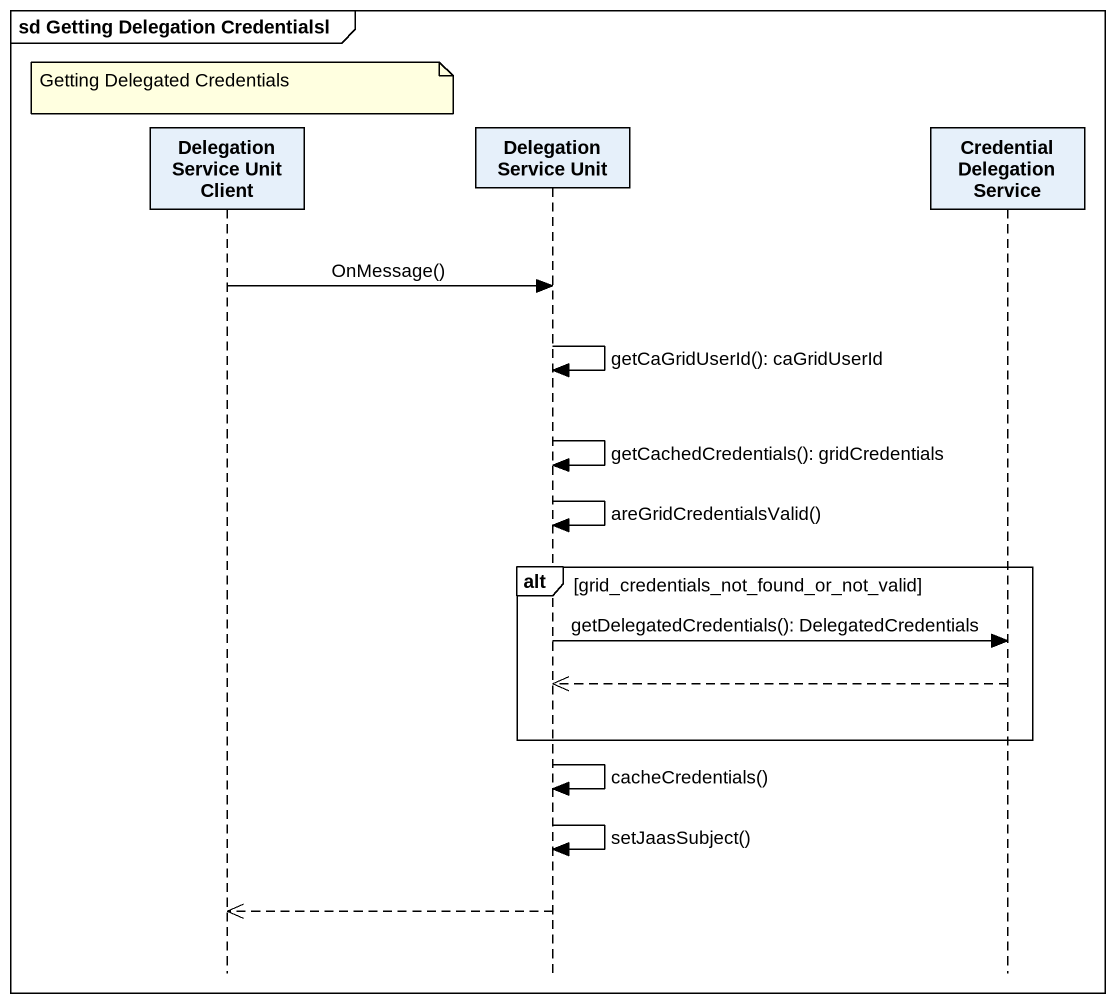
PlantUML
@startuml
mainframe sd Getting Delegation Credentialsl
hide footbox
participant "Delegation Service Unit Client" as Delegation_Service_Unit
participant "Delegation Service Unit" as Delegation_Service_Unit_2
participant "Credential Delegation Service" as Credential_Delegation

note over Delegation_Service_Unit : Getting Delegated Credentials
Delegation_Service_Unit -> Delegation_Service_Unit_2 : OnMessage()
Delegation_Service_Unit_2 -> Delegation_Service_Unit_2 : getCaGridUserId(): caGridUserId
Delegation_Service_Unit_2 -> Delegation_Service_Unit_2 : getCachedCredentials(): gridCredentials
Delegation_Service_Unit_2 -> Delegation_Service_Unit_2 : areGridCredentialsValid()
alt grid_credentials_not_found_or_not_valid
  Delegation_Service_Unit_2 -> Credential_Delegation : getDelegatedCredentials(): DelegatedCredentials
  Credential_Delegation -->> Delegation_Service_Unit_2
end
Delegation_Service_Unit_2 -> Delegation_Service_Unit_2 : cacheCredentials()
Delegation_Service_Unit_2 -> Delegation_Service_Unit_2 : setJaasSubject()
Delegation_Service_Unit_2 -->> Delegation_Service_Unit
@enduml
